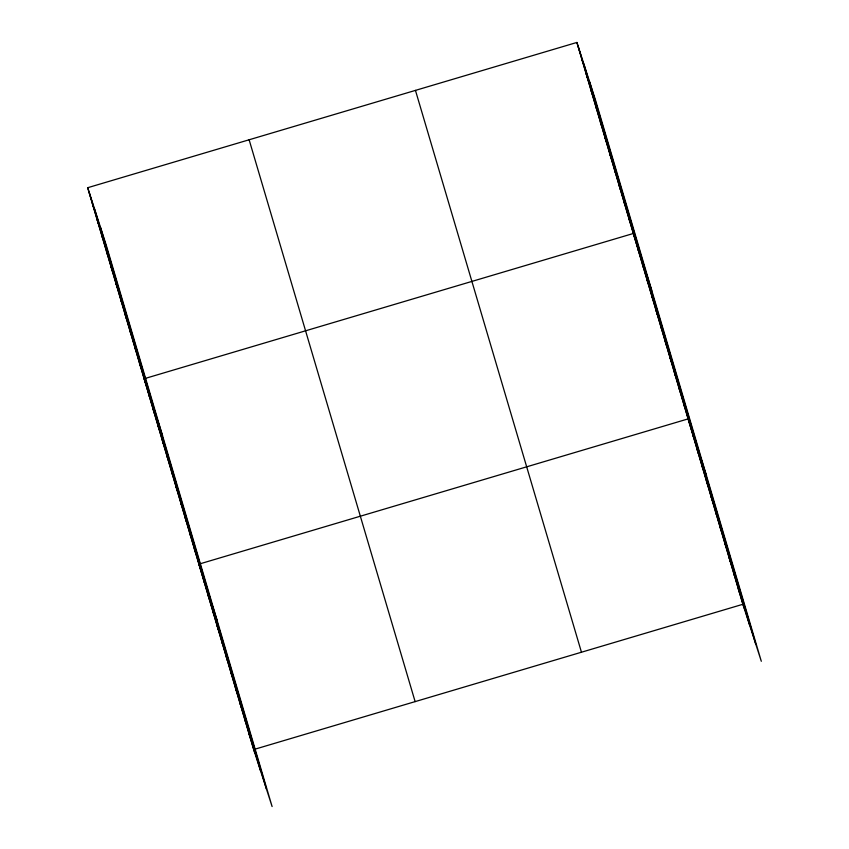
<?xml version="1.0" encoding="UTF-8"?>
<svg xmlns="http://www.w3.org/2000/svg" width="849" height="849" viewBox="0 0 849 849"><rect width="100%" height="100%" fill="white"/><g stroke="black" fill="none" stroke-linecap="round" stroke-linejoin="round"><path stroke-width="1.27" d="M87.691 187.714L106.104 244.714L272.104 806.55L253.692 749.561L87.691 187.714L576.896 42.45L595.308 99.439L761.309 661.286L742.896 604.286L576.896 42.45M200.152 563.778L688.115 418.886L706.527 475.875M254.933 749.189L742.896 604.286M581.597 58.369L582.828 62.168M586.309 74.288L587.529 78.087M591.01 90.206L592.241 94.006M595.711 106.125L596.943 109.924M600.413 122.044L601.644 125.854M605.114 137.963L606.345 141.772M609.826 153.881L611.047 157.691M614.527 169.8L615.758 173.61M619.229 185.719L620.46 189.529M623.93 201.638L625.161 205.447M628.631 217.556L629.862 221.366M651.745 290.464L633.343 233.475L144.139 378.75L162.541 435.739M637.907 248.927L639.127 252.726M642.47 264.379L643.701 268.178M647.034 279.83L648.265 283.63M651.597 295.282L652.828 299.081M656.16 310.734L657.391 314.533M660.724 326.175L661.955 329.985M665.298 341.627L666.518 345.437M669.861 357.079L671.092 360.889M674.424 372.531L675.655 376.34M678.988 387.982L680.219 391.782M683.551 403.434L684.782 407.233M692.688 434.338L693.909 438.137M697.252 449.79L698.483 453.589M701.815 465.231L703.046 469.041M706.379 480.683L707.61 484.492M710.942 496.134L712.173 499.944M715.505 511.586L716.736 515.396M720.069 527.038L721.3 530.837M724.643 542.49L725.863 546.289M729.206 557.942L730.437 561.741M733.769 573.393L735.001 577.193M738.333 588.845L739.564 592.644M92.392 203.633L93.623 207.443M97.104 219.551L98.325 223.361M101.806 235.47L103.037 239.28M106.507 251.389L107.738 255.199M111.208 267.308L112.439 271.118M115.91 283.226L117.141 287.036M120.622 299.145L121.842 302.955M125.323 315.064L126.554 318.874M130.024 330.983L131.255 334.793M134.726 346.901L135.957 350.711M139.427 362.831L140.658 366.63M148.702 394.191L149.923 398.001M153.266 409.642L154.497 413.452M157.829 425.094L159.06 428.904M162.392 440.546L163.624 444.356M166.956 455.998L168.187 459.797M171.519 471.45L172.75 475.249M176.093 486.901L177.314 490.701M180.657 502.353L181.888 506.153M185.22 517.805L186.451 521.604M189.783 533.246L191.014 537.056M194.347 548.698L195.578 552.508M198.91 564.15L217.323 621.139M203.484 579.602L204.705 583.412M208.047 595.053L209.268 598.853M212.611 610.505L213.842 614.305M217.174 625.957L218.405 629.756M221.738 641.409L222.969 645.208M226.301 656.861L227.532 660.66M230.864 672.302L232.095 676.112M235.438 687.754L236.659 691.564M240.002 703.205L241.233 707.015M244.565 718.657L245.796 722.467M249.128 734.109L250.359 737.908M589.641 81.886L755.642 643.733M583.794 63.802L749.794 625.649M578.127 46.249L744.127 608.096M415.458 90.387L581.459 652.234M249.128 139.777L415.129 701.624M100.437 227.161L266.437 788.997M94.589 209.077L260.59 770.913M88.922 191.524L254.923 753.36"/></g></svg>
